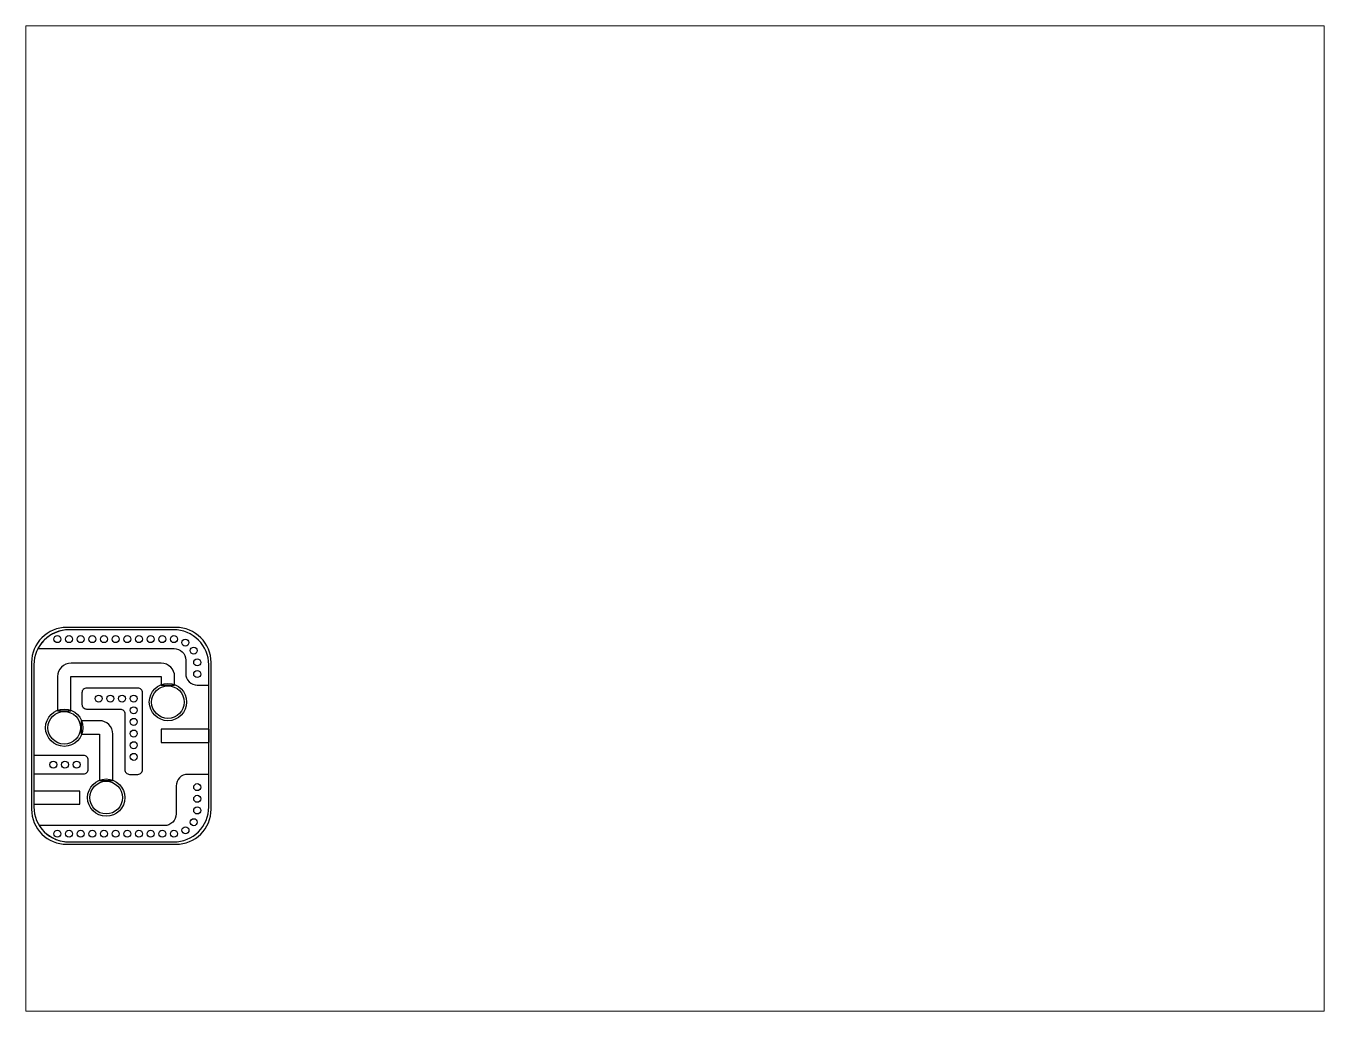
# Paper-space layout 'Лист1' of a CAD drawing. Extents: x 26 to 231, y 20 to 176.
# The model-space entities are those that its viewports show. They can reach past a viewport. Long polylines and large blocks are cut down to what shows.
import ezdxf

# ---------------------------------------------------------------- set-up
doc = ezdxf.new("R2010")
doc.units = 0
doc.header["$MEASUREMENT"] = 0
for name, color, linetype in [('Border', 250, 'CONTINUOUS'), ('Bottom', 30, 'CONTINUOUS'), ('DarkBorder', 4, 'CONTINUOUS'), ('Drill', 5, 'CONTINUOUS'), ('Ports', 1, 'CONTINUOUS'), ('Top', 6, 'CONTINUOUS')]:
    doc.layers.add(name, color=color, linetype=linetype)

msp = doc.modelspace()

# ---------------------------------------------------------------- linework, layer by layer
at = {"layer": 'Border'}
msp.add_lwpolyline([(0, 7.8), (0, 1.5, 0.414214), (1.5, 0), (6.2, 0, 0.414214), (7.7, 1.5), (7.7, 7.8, 0.414214), (6.2, 9.3), (1.5, 9.3, 0.414214)], format="xyb", close=True, dxfattribs=at)
at = {"layer": 'Bottom'}
msp.add_lwpolyline([(0.1, 7.7), (0.1, 1.6, 0.414214), (1.6, 0.1), (6.1, 0.1, 0.414214), (7.6, 1.6), (7.6, 7.7, 0.414214), (6.1, 9.2), (1.6, 9.2, 0.414214)], format="xyb", close=True, dxfattribs=at)
for centre in [(5.85, 6.1), (1.4, 5), (3.200148, 2)]:
    msp.add_circle(centre, 0.8, dxfattribs=at)
at = {"layer": 'DarkBorder'}
for centre in [(5.85, 6.1), (1.4, 5), (3.200148, 2)]:
    msp.add_circle(centre, 0.7, dxfattribs=at)
at = {"layer": 'Drill'}
for centre in [(1.105, 8.8), (1.605, 8.8), (2.105, 8.8), (2.605, 8.8), (3.105, 8.8), (3.605, 8.8), (4.105, 8.8), (4.605, 8.8), (5.105, 8.8), (5.605, 8.8), (6.105, 8.8), (6.596479, 8.650242), (6.955302, 8.309507), (7.105, 7.8), (7.105, 7.3), (2.880574, 6.250031), (3.380574, 6.250031), (3.880574, 6.250031), (4.380574, 6.250031), (4.380574, 5.750031), (4.380574, 5.250031), (4.380574, 4.750031), (4.380574, 4.250031), (4.380574, 3.750031), (0.931148, 3.415001), (1.431148, 3.415001), (1.931148, 3.415001), (7.105, 2.45), (7.105, 1.95), (7.105, 1.45), (1.105, 0.45), (1.605, 0.45), (2.105, 0.45), (2.605, 0.45), (3.105, 0.45), (3.605, 0.45), (4.105, 0.45), (4.605, 0.45), (5.105, 0.45), (5.605, 0.45), (6.105, 0.45), (6.601702, 0.599964), (6.955018, 0.947708)]:
    msp.add_circle(centre, 0.15, dxfattribs=at)
at = {"layer": 'Ports'}
for points in [[(7.6, 4.935), (7.6, 4.365)], [(0.1, 2.285), (0.1, 1.715)]]:
    msp.add_lwpolyline(points, dxfattribs=at)
at = {"layer": 'Top'}
for points in [[(7.6, 7.7, 0.414214), (6.1, 9.2), (1.6, 9.2, 0.278179), (0.27335, 8.4), (6.11, 8.4, -0.414214), (6.61, 7.9), (6.61, 7.325, 0.414214), (7.11, 6.825), (7.6, 6.825)], [(6.135, 7.195, 0.417805), (5.56, 7.770028), (1.69, 7.770028, 0.415767), (1.114989, 7.19897), (1.114989, 7.198049), (1.115, 5.729997), (1.685, 5.729999), (1.685, 7.2), (5.565, 7.2), (5.565, 6.83), (6.135, 6.83)], [(4.76, 3.2), (4.76, 6.5, 0.414214), (4.56, 6.7), (2.36, 6.7, 0.414214), (2.16, 6.5), (2.16, 6.000063, 0.414214), (2.36, 5.800063), (3.801148, 5.800063, -0.414214), (4.001148, 5.600063), (4.001148, 3.2, 0.414214), (4.201148, 3), (4.56, 3, 0.414214)], [(3.485148, 2.73), (3.485148, 4.730063, 0.414214), (2.915148, 5.300063), (2.129838, 5.300063), (2.129838, 4.730063), (2.915148, 4.730063), (2.915148, 2.73)], [(2.431148, 3.215001), (2.431148, 3.615001, 0.414214), (2.231148, 3.815001), (1.374029, 3.815001), (0.1, 3.815001), (0.1, 3.015001), (2.231148, 3.015001, 0.414214)], [(6.1, 0.1, 0.414214), (7.6, 1.6), (7.6, 3), (6.7, 3, 0.414214), (6.2, 2.5), (6.2, 1.3, -0.414214), (5.7, 0.8), (0.331142, 0.8, 0.257543), (1.6, 0.1)]]:
    msp.add_lwpolyline(points, format="xyb", close=True, dxfattribs=at)
for points in [[(7.6, 4.365), (7.6, 4.935), (5.565, 4.935), (5.565, 4.365)], [(2.066148, 1.715), (2.066148, 2.285), (0.1, 2.285), (0.1, 1.715)]]:
    msp.add_lwpolyline(points, close=True, dxfattribs=at)

psp = doc.layouts.new('Лист1')

# ---------------------------------------------------------------- viewports
at = {"layer": 'Top', "view_target_point": (-134.186916, 0)}
psp.add_viewport(center=(128.5, 97.5), size=(205.6, 156), view_center_point=(161.791509, 13.975), view_height=42.258235, dxfattribs=at)

doc.saveas('drawing.dxf')
